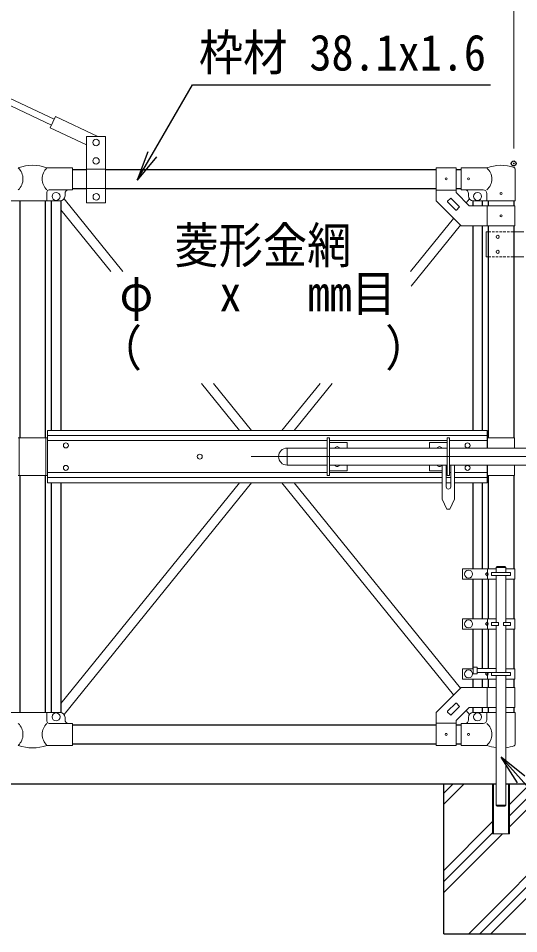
# Model space of a CAD drawing. Units: millimetres, scale not verified. Extents: x -6300 to 6300, y -4455 to 4455.
# Drawn here: x -3457 to -2456, y -1934 to -101 of the extents above; entities that cross this region are included whole.
import ezdxf
from ezdxf.enums import TextEntityAlignment as Align

# ---------------------------------------------------------------- set-up
doc = ezdxf.new("R2010")
doc.units = ezdxf.units.MM
doc.header["$LTSCALE"] = 20
doc.header["$PDMODE"] = 32
doc.header["$PDSIZE"] = 10
doc.linetypes.add('USER1', pattern=[50.8, 31.75, -6.35, 6.35, -6.35])
doc.linetypes.add('USER2', pattern=[0.375, 0.25, -0.125])
for name, color, linetype, lineweight in [('0-1_D-STR-TXT', 7, 'Continuous', 25), ('0-2_D-STR3', 3, 'Continuous', 13), ('0-3_D-STR1', 1, 'Continuous', 25), ('0-4_D-BMK', 2, 'USER1', 13), ('0-6_D-STR4', 7, 'Continuous', 25), ('0-7_D-BGD', 7, 'Continuous', 25), ('0-8_D-DCR-HCH', 7, 'Continuous', 13), ('0-9_D-STR-DIM', 7, 'Continuous', 13), ('1-1_1部材', 7, 'Continuous', 25)]:
    doc.layers.add(name, color=color, linetype=linetype, lineweight=lineweight)
doc.layers.add('0-B_Defpoints', color=7, linetype='Continuous')
doc.styles.add('ＭＳ ゴシック', font='')
doc.styles.get('ＭＳ ゴシック').set_extended_font_data('MS Gothic')

# ---------------------------------------------------------------- blocks, each defined once
blk = doc.blocks.new('MLeader5')
at = {"layer": '1-1_1部材'}
blk.add_line((-3180.73, -378.77), (-3219.4, -425.73), dxfattribs=at)
for points in [[(-3189.4, -373.77), (-3108.96, -234.44), (-2522.9, -234.44), (-2512.1, -234.44)], [(-3198.06, -368.77), (-3219.4, -425.73), (-3189.4, -373.77)]]:
    blk.add_lwpolyline(points, dxfattribs=at)
blk = doc.blocks.new('MLeader12')
at = {"layer": '0-1_D-STR-TXT'}
blk.add_line((-2458.31, -1632.11), (-2490.97, -1580.79), dxfattribs=at)
for points in [[(-2443.43, -1618.75), (-2490.97, -1580.79), (-2450.87, -1625.43)], [(-2450.87, -1625.43), (-2288.8, -1805.86), (-2281.52, -1805.86), (-2270.72, -1805.86)]]:
    blk.add_lwpolyline(points, dxfattribs=at)

msp = doc.modelspace()

# ---------------------------------------------------------------- linework, layer by layer
at = {"layer": '0-2_D-STR3'}
for p, q in [((-3696.68, -156.7), (-3385.59, -303.3)), ((-3702.22, -168.45), (-3391.13, -315.06)), ((-3383.03, -297.87), (-3393.69, -320.49)), ((-3383.03, -297.87), (-3298.03, -337.93)), ((-3393.69, -320.49), (-3320.89, -354.8)), ((-3320.89, -337.93), (-3320.89, -470.93)), ((-3320.89, -337.93), (-3282.89, -337.93)), ((-3282.89, -337.93), (-3282.89, -470.93)), ((-3400.34, -400.93), (-3348.89, -400.93)), ((-3348.89, -400.93), (-3348.89, -444.93)), ((-2581.29, -400.68), (-2621.29, -400.68)), ((-2621.29, -400.68), (-2621.29, -466.93)), ((-2581.29, -400.68), (-2581.29, -450.36)), ((-2571.29, -400.93), (-2519.84, -400.93)), ((-2571.29, -400.93), (-2571.29, -444.93)), ((-3320.89, -403.71), (-3282.89, -403.71)), ((-2462.74, -466.93), (-2462.74, -403.24)), ((-3400.34, -449.63), (-3400.34, -466.93)), ((-3395.64, -444.93), (-3348.89, -444.93)), ((-3363.89, -451.93), (-3363.89, -456.93)), ((-3320.89, -442.16), (-3282.89, -442.16)), ((-2581.29, -445.18), (-2621.29, -445.18)), ((-2554.72, -476.93), (-2581.29, -450.36)), ((-2571.29, -444.93), (-2526.84, -444.93)), ((-2556.29, -451.93), (-2556.29, -456.93)), ((-2519.84, -466.93), (-2519.84, -451.93)), ((-3483.89, -466.93), (-3373.89, -466.93)), ((-3365.76, -462.76), (-3248.04, -608.15)), ((-3320.89, -470.93), (-3282.89, -470.93)), ((-2571.29, -516.93), (-2621.29, -466.93)), ((-2598.26, -467.62), (-2592.6, -461.96)), ((-2581.99, -485.3), (-2598.26, -469.03)), ((-2574.92, -478.22), (-2591.19, -461.96)), ((-2554.42, -462.76), (-2560.89, -470.76)), ((-2519.84, -466.93), (-2546.29, -466.93)), ((-2462.74, -466.93), (-2519.84, -466.93)), ((-3372.39, -484.76), (-3272.49, -608.15)), ((-2580.58, -485.3), (-2574.92, -479.64)), ((-2463.59, -476.93), (-2554.72, -476.93)), ((-2518.99, -476.93), (-2518.99, -516.93)), ((-2463.59, -476.93), (-2463.59, -516.93)), ((-2586.2, -502.02), (-2672.14, -608.15)), ((-2572.69, -515.52), (-2671.29, -637.3)), ((-2463.59, -516.93), (-2571.29, -516.93)), ((-2516.69, -528.88), (-2520.99, -528.88)), ((-2520.99, -528.88), (-2520.99, -578.88)), ((-2465.89, -528.88), (-2445.89, -528.88)), ((-2520.99, -578.88), (-2516.69, -578.88)), ((-2465.89, -578.88), (-2445.89, -578.88)), ((-3091.08, -832.2), (-3014.82, -926.38)), ((-3066.63, -832.2), (-2990.37, -926.38)), ((-2853.54, -832.2), (-2929.8, -926.38)), ((-2829.1, -832.2), (-2905.36, -926.38)), ((-2519.24, -926.38), (-3399.24, -926.38)), ((-3399.24, -926.38), (-3399.24, -1031.38)), ((-2519.24, -926.38), (-2519.24, -961.88)), ((-3399.24, -941.38), (-3457.69, -941.38)), ((-3455.69, -941.38), (-3455.69, -1016.38)), ((-3402.09, -941.38), (-3402.09, -1016.38)), ((-2519.24, -936.88), (-3399.24, -936.88)), ((-2839.29, -946.88), (-3399.24, -946.88)), ((-2839.29, -1016.38), (-2839.29, -941.38)), ((-2839.29, -941.38), (-2834.79, -941.38)), ((-2834.79, -1016.38), (-2834.79, -941.38)), ((-2834.79, -946.88), (-2598.79, -946.88)), ((-2834.79, -950.38), (-2799.29, -950.38)), ((-2799.29, -961.88), (-2799.29, -950.38)), ((-2634.29, -961.88), (-2634.29, -950.38)), ((-2598.79, -950.38), (-2634.29, -950.38)), ((-2598.79, -1016.38), (-2598.79, -941.38)), ((-2594.29, -941.38), (-2598.79, -941.38)), ((-2594.29, -1016.38), (-2594.29, -941.38)), ((-2594.29, -946.88), (-2519.24, -946.88)), ((-2464.29, -941.38), (-2519.24, -941.38)), ((-2518.29, -941.38), (-2518.29, -961.88)), ((-2464.29, -941.38), (-2464.29, -961.88)), ((-2839.29, -961.88), (-2919.54, -961.88)), ((-2919.54, -961.88), (-2919.54, -995.88)), ((-2919.54, -961.88), (-2919.54, -995.88)), ((-2598.79, -961.88), (-2834.79, -961.88)), ((-2317.49, -961.88), (-2594.29, -961.88)), ((-2839.29, -995.88), (-2919.54, -995.88)), ((-2598.79, -995.88), (-2834.79, -995.88)), ((-2834.79, -1007.38), (-2799.29, -1007.38)), ((-2799.29, -1007.38), (-2799.29, -995.88)), ((-2609.04, -995.88), (-2609.04, -1063.88)), ((-2601.04, -995.88), (-2601.04, -1039.38)), ((-2598.79, -1007.38), (-2601.04, -1007.38)), ((-2317.49, -995.88), (-2594.29, -995.88)), ((-2592.04, -995.88), (-2592.04, -1039.38)), ((-2584.04, -995.88), (-2584.04, -1063.88)), ((-2519.24, -995.88), (-2519.24, -1031.38)), ((-2518.29, -995.88), (-2518.29, -1016.38)), ((-3399.24, -1016.38), (-3457.69, -1016.38)), ((-2839.29, -1010.88), (-3399.24, -1010.88)), ((-2609.04, -1020.88), (-3399.24, -1020.88)), ((-2839.29, -1016.38), (-2834.79, -1016.38)), ((-2834.79, -1010.88), (-2609.04, -1010.88)), ((-2601.04, -1010.88), (-2598.79, -1010.88)), ((-2601.04, -1020.88), (-2592.04, -1020.88)), ((-2594.29, -1016.38), (-2598.79, -1016.38)), ((-2594.29, -1010.88), (-2592.04, -1010.88)), ((-2584.04, -1010.88), (-2519.24, -1010.88)), ((-2584.04, -1020.88), (-2519.24, -1020.88)), ((-2609.04, -1031.38), (-3399.24, -1031.38)), ((-3014.82, -1031.38), (-3372.39, -1473)), ((-2990.37, -1031.38), (-3365.76, -1495.01)), ((-2929.8, -1031.38), (-2586.2, -1455.75)), ((-2905.36, -1031.38), (-2572.69, -1442.24)), ((-2601.04, -1031.38), (-2592.04, -1031.38)), ((-2584.04, -1031.38), (-2519.24, -1031.38)), ((-2593.54, -1083.88), (-2584.04, -1063.88)), ((-2568.29, -1203.38), (-2568.29, -1224.38)), ((-2500.79, -1203.38), (-2568.29, -1203.38)), ((-2518.11, -1224.38), (-2518.11, -1203.38)), ((-2498.79, -1198.63), (-2500.79, -1200.63)), ((-2500.79, -1200.63), (-2500.79, -1210.88)), ((-2481.79, -1200.63), (-2500.79, -1200.63)), ((-2483.79, -1198.63), (-2498.79, -1198.63)), ((-2483.79, -1198.63), (-2481.79, -1200.63)), ((-2481.79, -1200.63), (-2481.79, -1210.88)), ((-2463.59, -1203.38), (-2481.79, -1203.38)), ((-2463.59, -1224.38), (-2463.59, -1203.38)), ((-2500.79, -1224.38), (-2568.29, -1224.38)), ((-2522.11, -1213.88), (-2518.11, -1209.88)), ((-2518.11, -1217.88), (-2522.11, -1213.88)), ((-2472.29, -1210.88), (-2510.29, -1210.88)), ((-2510.29, -1210.88), (-2510.29, -1216.88)), ((-2472.29, -1216.88), (-2510.29, -1216.88)), ((-2500.79, -1216.88), (-2500.79, -1310.88)), ((-2481.79, -1216.88), (-2481.79, -1310.88)), ((-2463.59, -1224.38), (-2481.79, -1224.38)), ((-2472.29, -1210.88), (-2472.29, -1216.88)), ((-2568.29, -1303.38), (-2568.29, -1324.38)), ((-2500.79, -1303.38), (-2568.29, -1303.38)), ((-2522.11, -1313.88), (-2518.11, -1309.88)), ((-2518.11, -1317.88), (-2522.11, -1313.88)), ((-2518.11, -1324.38), (-2518.11, -1303.38)), ((-2518.11, -1309.88), (-2516.79, -1313.88)), ((-2516.79, -1313.88), (-2518.11, -1317.88)), ((-2510.29, -1310.88), (-2510.29, -1316.88)), ((-2496.29, -1310.88), (-2510.29, -1310.88)), ((-2496.29, -1316.88), (-2510.29, -1316.88)), ((-2500.79, -1316.88), (-2500.79, -1410.88)), ((-2496.29, -1310.88), (-2496.29, -1316.88)), ((-2486.29, -1310.88), (-2486.29, -1316.88)), ((-2472.29, -1310.88), (-2486.29, -1310.88)), ((-2472.29, -1316.88), (-2486.29, -1316.88)), ((-2463.59, -1303.38), (-2481.79, -1303.38)), ((-2481.79, -1316.88), (-2481.79, -1410.88)), ((-2472.29, -1310.88), (-2472.29, -1316.88)), ((-2463.59, -1324.38), (-2463.59, -1303.38)), ((-2500.79, -1324.38), (-2568.29, -1324.38)), ((-2463.59, -1324.38), (-2481.79, -1324.38)), ((-2546.79, -1403.38), (-2568.29, -1403.38)), ((-2568.29, -1403.38), (-2568.29, -1424.38)), ((-2546.79, -1400.38), (-2546.79, -1413.38)), ((-2538.79, -1400.38), (-2546.79, -1400.38)), ((-2538.79, -1400.38), (-2538.79, -1413.38)), ((-2500.79, -1402.88), (-2538.79, -1402.88)), ((-2500.79, -1410.88), (-2538.79, -1410.88)), ((-2522.11, -1413.88), (-2519.11, -1410.88)), ((-2518.11, -1424.38), (-2518.11, -1410.88)), ((-2517.78, -1410.88), (-2516.79, -1413.88)), ((-2510.29, -1410.88), (-2510.29, -1416.88)), ((-2472.29, -1410.88), (-2510.29, -1410.88)), ((-2463.59, -1403.38), (-2481.79, -1403.38)), ((-2472.29, -1410.88), (-2472.29, -1416.88)), ((-2463.59, -1424.38), (-2463.59, -1403.38)), ((-2500.79, -1424.38), (-2568.29, -1424.38)), ((-2538.79, -1413.38), (-2546.79, -1413.38)), ((-2518.11, -1417.88), (-2522.11, -1413.88)), ((-2516.79, -1413.88), (-2518.11, -1417.88)), ((-2472.29, -1416.88), (-2510.29, -1416.88)), ((-2500.79, -1416.88), (-2500.79, -1676.63)), ((-2481.79, -1416.88), (-2481.79, -1676.63)), ((-2463.59, -1424.38), (-2481.79, -1424.38)), ((-2571.29, -1440.83), (-2621.29, -1490.83)), ((-2500.79, -1440.83), (-2571.29, -1440.83)), ((-2518.99, -1480.83), (-2518.99, -1440.83)), ((-2463.59, -1440.83), (-2481.79, -1440.83)), ((-2463.59, -1480.83), (-2463.59, -1440.83)), ((-2598.05, -1488.73), (-2581.79, -1472.47)), ((-2590.98, -1495.8), (-2574.72, -1479.54)), ((-2554.72, -1480.83), (-2581.29, -1507.4)), ((-2574.72, -1478.12), (-2580.38, -1472.47)), ((-2500.79, -1480.83), (-2554.72, -1480.83)), ((-2463.59, -1480.83), (-2481.79, -1480.83)), ((-3483.89, -1490.83), (-3373.89, -1490.83)), ((-3400.34, -1508.13), (-3400.34, -1490.83)), ((-3363.89, -1505.83), (-3363.89, -1500.83)), ((-2621.29, -1557.08), (-2621.29, -1490.83)), ((-2592.4, -1495.8), (-2598.05, -1490.15)), ((-2560.89, -1487.01), (-2554.42, -1495.01)), ((-2556.29, -1505.83), (-2556.29, -1500.83)), ((-2519.84, -1490.83), (-2546.29, -1490.83)), ((-2500.79, -1490.83), (-2519.84, -1490.83)), ((-2519.84, -1490.83), (-2519.84, -1505.83)), ((-2462.74, -1490.83), (-2481.79, -1490.83)), ((-2462.74, -1490.83), (-2462.74, -1554.52)), ((-3395.64, -1512.83), (-3348.89, -1512.83)), ((-3348.89, -1556.83), (-3348.89, -1512.83)), ((-2581.29, -1512.58), (-2621.29, -1512.58)), ((-2581.29, -1557.08), (-2581.29, -1507.4)), ((-2571.29, -1512.83), (-2526.84, -1512.83)), ((-2571.29, -1556.83), (-2571.29, -1512.83)), ((-3400.34, -1556.83), (-3348.89, -1556.83)), ((-2581.29, -1557.08), (-2621.29, -1557.08)), ((-2571.29, -1556.83), (-2519.84, -1556.83)), ((-2505.99, -1733.88), (-2505.99, -1633.88)), ((-2476.59, -1633.88), (-2476.59, -1733.88)), ((-2474.29, -1633.88), (-2474.29, -1733.88)), ((-2481.79, -1676.63), (-2500.79, -1676.63)), ((-2481.79, -1676.63), (-2483.79, -1678.63))]:
    msp.add_line(p, q, dxfattribs=at)
at = {"layer": '0-2_D-STR3', "linetype": 'USER2'}
for p, q in [((-2516.69, -528.88), (-2465.89, -528.88)), ((-2516.69, -578.88), (-2465.89, -578.88))]:
    msp.add_line(p, q, dxfattribs=at)
at = {"layer": '0-2_D-STR3'}
for points in [[(-2609.04, -1007.38), (-2634.29, -1007.38), (-2634.29, -995.88)], [(-2464.29, -995.88), (-2464.29, -1016.38), (-2519.24, -1016.38)], [(-2593.54, -1083.88), (-2599.54, -1083.88), (-2609.04, -1063.88)], [(-2518.11, -1209.88), (-2516.79, -1213.88), (-2518.11, -1217.88)], [(-2474.29, -1733.88), (-2508.29, -1733.88), (-2508.29, -1633.88)], [(-2483.79, -1678.63), (-2498.79, -1678.63), (-2500.79, -1676.63)]]:
    msp.add_lwpolyline(points, dxfattribs=at)
for centre, radius in [((-3301.89, -349.93), 6.5), ((-3301.89, -386.93), 6.5), ((-2601.29, -422.93), 2), ((-2556.29, -422.93), 2), ((-3381.89, -457.93), 8), ((-3301.37, -458.93), 6.5), ((-3301.37, -458.93), 6.5), ((-2538.29, -457.93), 8), ((-2491.29, -451.93), 2), ((-2491.29, -496.93), 2), ((-3362.24, -956.38), 5), ((-2558.29, -956.38), 5), ((-3094.24, -978.88), 5), ((-3362.24, -1001.38), 5), ((-2558.29, -1001.38), 5), ((-2556.29, -1213.88), 8), ((-2556.29, -1313.88), 8), ((-2556.29, -1413.88), 8), ((-3381.89, -1499.83), 8), ((-2538.29, -1499.83), 8), ((-2601.29, -1534.83), 2), ((-2556.29, -1534.83), 2)]:
    msp.add_circle(centre, radius, dxfattribs=at)
for centre, radius, start, end in [((-3428.89, -475.66), 80, 69.0916, 110.9084), ((-3478.69, -422.93), 30.59, 314.01503, 45.98497), ((-3379.08, -422.93), 30.59, 134.01503, 225.98497), ((-2491.29, -475.66), 80, 70.77949, 110.9084), ((-2538.03, -422.93), 28.55, 309.59418, 50.40582), ((-2466.04, -403.24), 3.3, 0, 70.77949), ((-3395.64, -449.63), 4.7, 90, 180), ((-3373.89, -456.93), 10, 270, 0), ((-3356.89, -451.93), 7, 90, 180), ((-2563.29, -451.93), 7, 0, 90), ((-2546.29, -456.93), 10, 180, 270), ((-2526.84, -451.93), 7, 0, 90), ((-2597.55, -468.33), 1, 135, 225), ((-2591.89, -462.67), 1, 45, 135), ((-2581.29, -484.59), 1, 225, 315), ((-2575.63, -478.93), 1, 315, 45), ((-2919.54, -978.88), 17, 90, 270), ((-2819.29, -963.88), 5, 23.57818, 156.42182), ((-2614.29, -963.88), 5, 23.57818, 156.42182), ((-2819.29, -993.88), 5, 203.57818, 336.42182), ((-2614.29, -993.88), 5, 203.57818, 336.42182), ((-2596.54, -1039.38), 4.5, 180, 0), ((-2581.08, -1473.18), 1, 45, 135), ((-2575.43, -1478.83), 1, 315, 45), ((-3373.89, -1500.83), 10, 0, 90), ((-2597.35, -1489.44), 1, 135, 225), ((-2591.69, -1495.1), 1, 225, 315), ((-2546.29, -1500.83), 10, 90, 180), ((-3478.69, -1534.83), 30.59, 314.01503, 45.98497), ((-3379.08, -1534.83), 30.59, 134.01503, 225.98497), ((-3395.64, -1508.13), 4.7, 180, 270), ((-3356.89, -1505.83), 7, 180, 270), ((-2563.29, -1505.83), 7, 270, 0), ((-2526.84, -1505.83), 7, 270, 0), ((-2538.03, -1534.83), 28.55, 309.59418, 50.40582), ((-3428.89, -1482.1), 80, 249.0916, 290.9084), ((-2491.29, -1482.1), 80, 249.0916, 263.18003), ((-2466.04, -1554.52), 3.3, 289.22051, 0), ((-2491.29, -1482.1), 80, 276.81997, 289.22051)]:
    msp.add_arc(centre, radius, start, end, dxfattribs=at)
for centre in [(-2497.82, -538.88), (-2497.82, -568.88)]:
    msp.add_ellipse(centre, major_axis=(0, -3.25), ratio=0.965793, dxfattribs=at)
at = {"layer": '0-3_D-STR1'}
for p, q in [((-3348.89, -403.88), (-3320.89, -403.88)), ((-3282.89, -403.88), (-2621.29, -403.88)), ((-2581.29, -403.88), (-2571.29, -403.88)), ((-3348.89, -441.98), (-3320.89, -441.98)), ((-3282.89, -441.98), (-2621.29, -441.98)), ((-2581.29, -441.98), (-2571.29, -441.98)), ((-3454.29, -466.93), (-3454.29, -941.38)), ((-3403.49, -466.93), (-3403.49, -941.38)), ((-3391.39, -466.93), (-3391.39, -926.38)), ((-3372.39, -466.93), (-3372.39, -926.38)), ((-2547.79, -466.93), (-2547.79, -476.93)), ((-2528.79, -466.93), (-2528.79, -476.93)), ((-2516.69, -466.93), (-2516.69, -476.93)), ((-2465.89, -466.93), (-2465.89, -476.93)), ((-2547.79, -516.93), (-2547.79, -926.38)), ((-2528.79, -516.93), (-2528.79, -926.38)), ((-2516.69, -516.93), (-2516.69, -528.88)), ((-2516.69, -528.88), (-2516.69, -941.38)), ((-2465.89, -516.93), (-2465.89, -528.88)), ((-2465.89, -528.88), (-2465.89, -941.38)), ((-3454.29, -1016.38), (-3454.29, -1490.83)), ((-3403.49, -1016.38), (-3403.49, -1490.83)), ((-2516.69, -1016.38), (-2516.69, -1203.38)), ((-2465.89, -1016.38), (-2465.89, -1203.38)), ((-3391.39, -1031.38), (-3391.39, -1490.83)), ((-3372.39, -1031.38), (-3372.39, -1490.83)), ((-2547.79, -1031.38), (-2547.79, -1203.38)), ((-2528.79, -1031.38), (-2528.79, -1203.38)), ((-2547.79, -1224.38), (-2547.79, -1303.38)), ((-2547.79, -1224.38), (-2547.79, -1303.38)), ((-2547.79, -1224.38), (-2547.79, -1303.38)), ((-2528.79, -1224.38), (-2528.79, -1303.38)), ((-2528.79, -1224.38), (-2528.79, -1303.38)), ((-2528.79, -1224.38), (-2528.79, -1303.38)), ((-2516.69, -1224.38), (-2516.69, -1303.38)), ((-2465.89, -1224.38), (-2465.89, -1303.38)), ((-2547.79, -1324.38), (-2547.79, -1403.38)), ((-2528.79, -1324.38), (-2528.79, -1402.88)), ((-2528.79, -1324.38), (-2528.79, -1402.88)), ((-2516.69, -1324.38), (-2516.69, -1402.88)), ((-2465.89, -1324.38), (-2465.89, -1403.38)), ((-2547.79, -1424.38), (-2547.79, -1440.83)), ((-2528.79, -1424.38), (-2528.79, -1440.83)), ((-2516.69, -1424.38), (-2516.69, -1440.83)), ((-2465.89, -1424.38), (-2465.89, -1440.83)), ((-2547.79, -1480.83), (-2547.79, -1490.83)), ((-2528.79, -1480.83), (-2528.79, -1490.83)), ((-2516.69, -1480.83), (-2516.69, -1490.83)), ((-2465.89, -1480.83), (-2465.89, -1490.83)), ((-3348.89, -1515.78), (-2621.29, -1515.78)), ((-2581.29, -1515.78), (-2571.29, -1515.78)), ((-3348.89, -1553.88), (-2621.29, -1553.88)), ((-2581.29, -1553.88), (-2571.29, -1553.88))]:
    msp.add_line(p, q, dxfattribs=at)
at = {"layer": '0-4_D-BMK'}
msp.add_line((-2991.42, -978.88), (-1973.34, -978.88), dxfattribs=at)
at = {"layer": '0-6_D-STR4'}
msp.add_line((-2605.89, -1933.88), (-2605.89, -1633.88), dxfattribs=at)
msp.add_lwpolyline([(-2605.89, -1933.88), (-2305.89, -1933.88), (-2305.89, -1633.88)], dxfattribs=at)
at = {"layer": '0-7_D-BGD'}
for p, q in [((-4205.89, -1633.88), (-2500.82, -1633.88)), ((-2481.82, -1633.88), (-2429.96, -1633.88))]:
    msp.add_line(p, q, dxfattribs=at)
at = {"layer": '0-8_D-DCR-HCH'}
for p, q in [((-2605.89, -1674.57), (-2565.2, -1633.88)), ((-2605.89, -1652.47), (-2587.3, -1633.88)), ((-2474.29, -1675.55), (-2438.24, -1639.5)), ((-2474.29, -1697.65), (-2437.6, -1660.96)), ((-2474.29, -1719.74), (-2437.6, -1683.05)), ((-2605.89, -1807.15), (-2508.29, -1709.55)), ((-2605.89, -1829.25), (-2508.29, -1731.65)), ((-2605.89, -1851.34), (-2488.42, -1733.88))]:
    msp.add_line(p, q, dxfattribs=at)
for points in [[(-2555.84, -1933.88), (-2354.59, -1732.63), (-2339.68, -1717.72), (-2305.89, -1683.93)], [(-2533.74, -1933.88), (-2344.13, -1744.27), (-2331.6, -1731.73), (-2305.89, -1706.02)], [(-2511.65, -1933.88), (-2333.67, -1755.91), (-2323.51, -1745.74), (-2305.89, -1728.12)]]:
    msp.add_lwpolyline(points, dxfattribs=at)
at = {"layer": '0-9_D-STR-DIM'}
msp.add_line((-2465.89, -361.94), (-2465.89, 677.71), dxfattribs=at)
msp.add_line((-2465.89, -361.94), (-2465.89, 677.71), dxfattribs=at)
at = {"layer": '0-B_Defpoints'}
msp.add_point((-2465.89, -391.94), dxfattribs=at)

# ---------------------------------------------------------------- block references
at = {"layer": '0-1_D-STR-TXT'}
msp.add_blockref('MLeader12', (0, 0), dxfattribs=at)
at = {"layer": '1-1_1部材'}
msp.add_blockref('MLeader5', (0, 0), dxfattribs=at)

# ---------------------------------------------------------------- texts
at = {"layer": '0-1_D-STR-TXT', "style": 'ＭＳ ゴシック', "width": 0.9}
for s, p in [('枠材 38.1x1.6', (-3096.04, -227.62)), ('菱形金網', (-3144.94, -613.45)), ('φ   x   mm目', (-3254.59, -709.47)), ('（\u3000\u3000   \u3000\u3000）', (-3298.45, -819.13))]:
    msp.add_text(s, height=72.14, dxfattribs=at).set_placement(p, align=Align.BOTTOM_LEFT)

doc.saveas('drawing.dxf')
